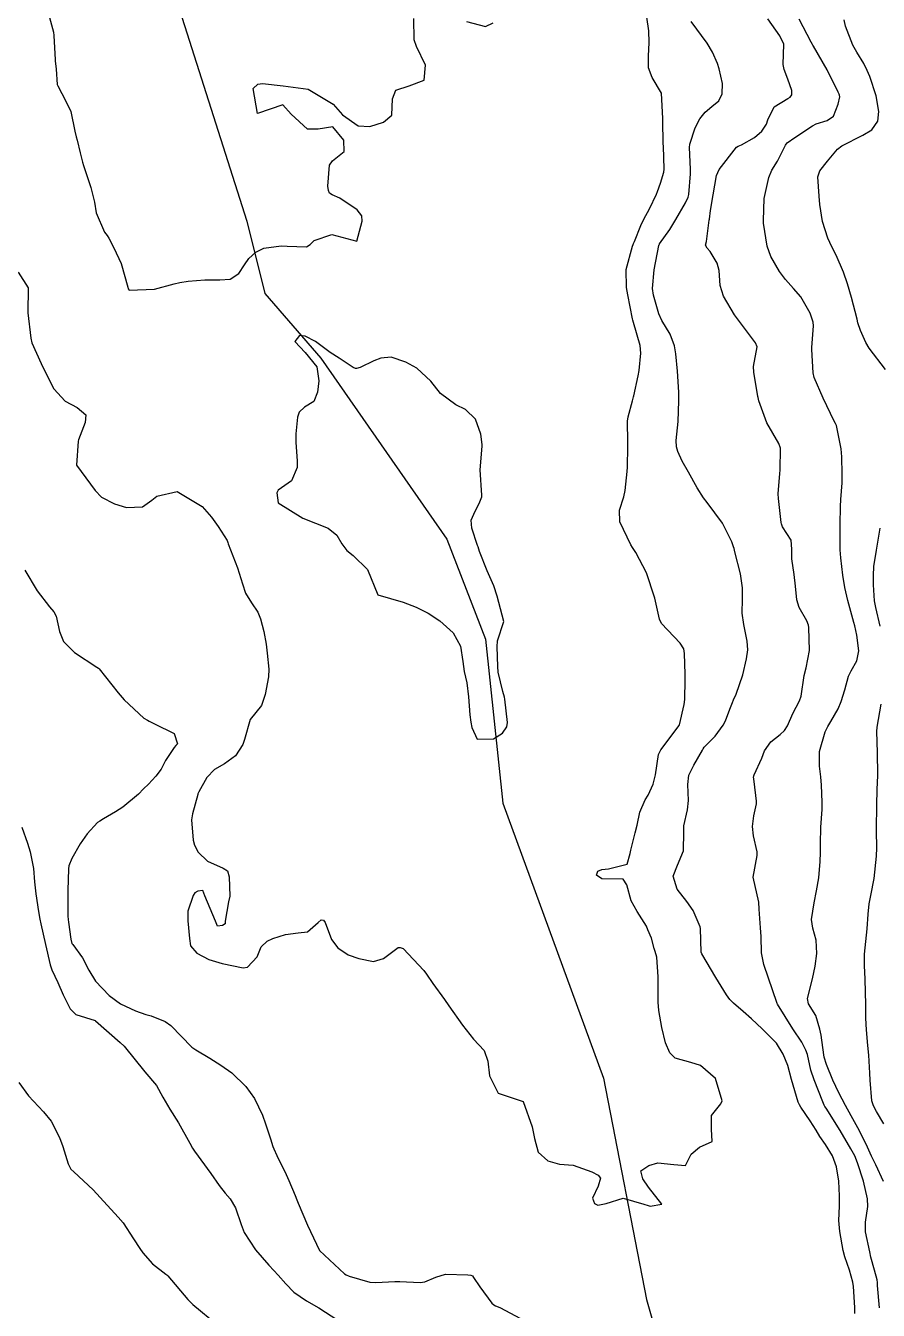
# Model space of a CAD drawing. Header units: metres. Extents: x 292545 to 299085, y 7450245 to 7463078.
# Drawn here: x 298828.5 to 298896, y 7450574.7 to 7450676.4 of the extents above; entities that cross this region are included whole.
import ezdxf

# ---------------------------------------------------------------- set-up
doc = ezdxf.new("R2010")
doc.units = ezdxf.units.M
for name, color, linetype in [('Curvas de Nivel 1m', 11, 'Continuous'), ('Curvas de Nivel 5m', 15, 'Continuous'), ('Hidrografia', 140, 'Continuous')]:
    doc.layers.add(name, color=color, linetype=linetype)

msp = doc.modelspace()

# ---------------------------------------------------------------- linework, layer by layer
at = {"layer": 'Curvas de Nivel 1m', "flags": 128}
for points, elevation in [([(298830.21, 7450677.67), (298830.67, 7450675.91), (298830.71, 7450675.66), (298830.81, 7450673.73), (298830.82, 7450673.66), (298830.88, 7450672.98), (298830.98, 7450671.78), (298831.01, 7450671.66), (298831.66, 7450670.46), (298832.06, 7450669.64), (298832.38, 7450668.07), (298832.48, 7450667.63), (298832.56, 7450667.38), (298832.8, 7450666.37), (298832.98, 7450665.63), (298833.06, 7450665.36), (298833.64, 7450663.62), (298833.92, 7450662.45), (298834.07, 7450661.62), (298834.73, 7450660.09), (298834.92, 7450659.81), (298835.06, 7450659.6), (298835.47, 7450658.85), (298836.04, 7450657.6), (298836.56, 7450655.71), (298836.59, 7450655.59), (298836.67, 7450655.49), (298838.67, 7450655.56), (298840.23, 7450655.99), (298840.68, 7450656.1), (298841.35, 7450656.2), (298842.68, 7450656.31), (298843.87, 7450656.31), (298844.68, 7450656.36), (298845.37, 7450656.8), (298845.82, 7450657.48), (298846.17, 7450658), (298846.71, 7450658.5), (298847.36, 7450658.81), (298848.72, 7450658.99), (298849.19, 7450658.96), (298850.72, 7450658.92), (298851.02, 7450659.11), (298851.33, 7450659.41), (298852.73, 7450659.89), (298854.72, 7450659.37), (298855.15, 7450660.96), (298855.12, 7450661.37), (298854.75, 7450661.85), (298853.38, 7450662.76), (298852.76, 7450663.04), (298852.54, 7450663.17), (298852.47, 7450663.39), (298852.43, 7450663.73), (298852.55, 7450665.39), (298852.8, 7450665.72), (298853.71, 7450666.48), (298853.69, 7450667.38), (298852.82, 7450668.43), (298851.65, 7450668.24), (298850.82, 7450668.23), (298849.52, 7450669.43), (298848.85, 7450670.16), (298846.84, 7450669.47), (298846.5, 7450671.47), (298846.87, 7450671.8), (298847.25, 7450671.85), (298848.87, 7450671.66), (298850.86, 7450671.42), (298852.85, 7450670.23), (298853.57, 7450669.38), (298854.82, 7450668.5), (298855.75, 7450668.44), (298856.83, 7450668.8), (298857.48, 7450669.34), (298857.54, 7450670.65), (298857.8, 7450671.34), (298858.87, 7450671.68), (298860.06, 7450672.12), (298860.16, 7450673.31), (298859.44, 7450674.78), (298859.26, 7450675.32), (298859.24, 7450677.01)], 712), ([(298827.89, 7450656.9), (298828.67, 7450655.68), (298828.65, 7450653.68), (298828.88, 7450651.68), (298828.97, 7450651.32), (298829.69, 7450649.67), (298830.58, 7450647.9), (298830.71, 7450647.66), (298831.6, 7450646.68), (298832.56, 7450646.18), (298833.24, 7450645.62), (298833.18, 7450644.99), (298832.66, 7450643.63), (298832.63, 7450643.53), (298832.5, 7450641.63), (298833.97, 7450639.62), (298834.48, 7450639.09), (298835.51, 7450638.55), (298836.46, 7450638.28), (298837.73, 7450638.31), (298838.47, 7450638.86), (298838.87, 7450639.16), (298840.48, 7450639.54), (298842.47, 7450638.34), (298843.21, 7450637.51), (298843.72, 7450636.77), (298844.43, 7450635.65), (298844.5, 7450635.49), (298844.53, 7450635.39), (298845.27, 7450633.48), (298845.66, 7450632.21), (298845.89, 7450631.47), (298846.38, 7450630.71), (298846.87, 7450629.97), (298847.09, 7450629.46), (298847.36, 7450628.44), (298847.53, 7450627.45), (298847.6, 7450626.72), (298847.74, 7450625.45), (298847.71, 7450624.85), (298847.44, 7450623.45), (298847.15, 7450622.58), (298846.26, 7450621.47), (298845.82, 7450619.9), (298845.67, 7450619.48), (298845.11, 7450618.6), (298844.23, 7450617.97), (298843.43, 7450617.5), (298842.84, 7450616.88), (298842.2, 7450615.74), (298842.13, 7450615.58), (298842.12, 7450615.52), (298841.7, 7450614), (298841.61, 7450613.53), (298841.76, 7450611.91), (298841.84, 7450611.52), (298842.14, 7450610.96), (298842.88, 7450610.25), (298844.12, 7450609.69), (298844.48, 7450609.49), (298844.61, 7450609), (298844.64, 7450607.48), (298844.55, 7450607.03), (298844.29, 7450605.49), (298844.27, 7450605.29), (298844.07, 7450605.14), (298843.67, 7450605.09), (298843.51, 7450605.5), (298843.09, 7450606.5), (298842.67, 7450607.51), (298842.52, 7450607.92), (298842.11, 7450607.86), (298841.89, 7450607.74), (298841.75, 7450607.52), (298841.32, 7450606.29), (298841.33, 7450605.53), (298841.46, 7450604.12), (298841.53, 7450603.53), (298842.05, 7450602.95), (298842.99, 7450602.45), (298844.04, 7450602.15), (298845.71, 7450601.8), (298846.04, 7450601.84), (298846.82, 7450602.68), (298847.14, 7450603.46), (298847.6, 7450603.91), (298848.06, 7450604.12), (298849.07, 7450604.45), (298850.06, 7450604.57), (298850.81, 7450604.66), (298851.66, 7450605.4), (298851.89, 7450605.59), (298852.08, 7450605.58), (298852.22, 7450605.4), (298852.72, 7450604.05), (298853.22, 7450603.38), (298854.04, 7450602.83), (298854.87, 7450602.53), (298856.04, 7450602.31), (298856.84, 7450602.54), (298857.9, 7450603.33), (298857.99, 7450603.4), (298858.05, 7450603.42), (298858.15, 7450603.42), (298858.38, 7450603.33), (298860.03, 7450601.59), (298860.23, 7450601.3), (298860.75, 7450600.55), (298861.67, 7450599.28), (298862, 7450598.78), (298863.08, 7450597.27), (298863.97, 7450596.14), (298864.82, 7450595.25), (298865.11, 7450594.41), (298865.22, 7450593.24), (298865.91, 7450591.87), (298867.9, 7450591.21), (298868.62, 7450589.2), (298868.8, 7450588.28), (298869.09, 7450587.2), (298869.85, 7450586.51), (298870.78, 7450586.24), (298871.85, 7450586.16), (298873.34, 7450585.64), (298873.84, 7450585.38), (298874.03, 7450585.14), (298873.83, 7450584.51), (298873.4, 7450583.56), (298873.55, 7450583.14), (298873.81, 7450583), (298874.47, 7450583.13), (298875.82, 7450583.54), (298877.45, 7450583.09), (298877.81, 7450582.96), (298877.97, 7450582.93), (298878.9, 7450583.08), (298877.83, 7450584.42), (298877.39, 7450585.09), (298877.22, 7450585.72), (298877.85, 7450586.14), (298878.57, 7450586.36), (298879.85, 7450586.21), (298880.77, 7450586.13), (298881.2, 7450587.05), (298881.87, 7450587.6), (298882.88, 7450588.03), (298882.82, 7450589.03), (298882.83, 7450590.09), (298883.56, 7450591.02), (298883.67, 7450591.26), (298883.13, 7450593.03), (298881.94, 7450594.07), (298881.19, 7450594.3), (298879.95, 7450594.65), (298879.53, 7450595.07), (298879.18, 7450595.86), (298878.88, 7450597.08), (298878.66, 7450598.41), (298878.59, 7450599.08), (298878.59, 7450600.51), (298878.6, 7450601.08), (298878.48, 7450602.65), (298878.36, 7450603.09), (298878.29, 7450603.32), (298878.06, 7450604.14), (298877.79, 7450604.82), (298877.68, 7450605.09), (298876.93, 7450606.25), (298876.47, 7450607.11), (298876.11, 7450608.38), (298875.83, 7450608.83), (298874.12, 7450608.85), (298873.71, 7450609.14), (298873.81, 7450609.46), (298874.13, 7450609.59), (298874.65, 7450609.65), (298876.13, 7450610), (298876.39, 7450610.86), (298876.43, 7450611.11), (298876.78, 7450612.49), (298876.92, 7450613.1), (298877.15, 7450614.14), (298877.56, 7450615.1), (298877.8, 7450615.49), (298878.21, 7450616.35), (298878.38, 7450617.09), (298878.63, 7450618.69), (298878.8, 7450619.08), (298880.26, 7450621.01), (298880.28, 7450621.04), (298880.29, 7450621.06), (298880.67, 7450622.67), (298880.72, 7450623.06), (298880.74, 7450624.62), (298880.74, 7450625.06), (298880.68, 7450626.71), (298880.62, 7450627.06), (298880.34, 7450627.53), (298878.87, 7450629.08), (298878.69, 7450629.41), (298878.38, 7450630.85), (298878.33, 7450631.09), (298878.31, 7450631.16), (298877.67, 7450633.1), (298876.83, 7450634.71), (298876.57, 7450635.11), (298876.44, 7450635.32), (298875.55, 7450637.12), (298875.53, 7450638.06), (298875.87, 7450639.12), (298875.98, 7450639.62), (298876.15, 7450641.11), (298876.17, 7450641.45), (298876.19, 7450643.11), (298876.19, 7450643.45), (298876.18, 7450645.11), (298876.22, 7450645.45), (298876.57, 7450646.72), (298876.65, 7450647.03), (298876.67, 7450647.11), (298877.01, 7450648.69), (298877.08, 7450649.11), (298877.22, 7450650.5), (298877.16, 7450651.1), (298876.64, 7450652.91), (298876.58, 7450653.11), (298876.56, 7450653.2), (298876.2, 7450655.11), (298876.09, 7450655.7), (298876.06, 7450657.12), (298876.57, 7450658.97), (298876.62, 7450659.11), (298876.65, 7450659.18), (298876.72, 7450659.33), (298877.23, 7450660.61), (298877.47, 7450661.1), (298877.91, 7450661.94), (298878.46, 7450663.09), (298878.54, 7450663.31), (298878.78, 7450663.95), (298879.05, 7450664.82), (298879.08, 7450665.08), (298879.01, 7450666.88), (298879, 7450667.08), (298878.96, 7450668.95), (298878.96, 7450669.08), (298878.86, 7450671.08), (298878.13, 7450672.34), (298877.84, 7450673.1), (298877.82, 7450674.02), (298877.89, 7450675.1), (298877.87, 7450676.04), (298877.7, 7450677.1)], 713), ([(298863.42, 7450676.77), (298864.92, 7450676.36), (298865.52, 7450676.66)], 712), ([(298894.18, 7450574.42), (298894.19, 7450574.9), (298894.08, 7450576.55), (298894.03, 7450576.9), (298893.75, 7450577.85), (298893.39, 7450578.9), (298893.27, 7450579.41), (298892.99, 7450580.91), (298892.91, 7450581.79), (298892.98, 7450582.91), (298892.98, 7450583.75), (298892.91, 7450584.91), (298892.72, 7450586.04), (298892.4, 7450586.91), (298891.87, 7450587.81), (298891.4, 7450588.45), (298891.13, 7450588.93), (298890.63, 7450589.68), (298889.9, 7450590.76), (298889.79, 7450590.95), (298889.7, 7450591.16), (298889.16, 7450592.96), (298888.86, 7450594.05), (298888.51, 7450594.96), (298887.97, 7450595.83), (298886.85, 7450596.98), (298885.99, 7450597.76), (298885.33, 7450598.34), (298884.57, 7450599.01), (298884.28, 7450599.29), (298884.01, 7450599.65), (298883.16, 7450601.03), (298882.05, 7450602.91), (298882.01, 7450603.04), (298881.94, 7450604.92), (298881.93, 7450605.04), (298881.36, 7450606.33), (298880.87, 7450607.06), (298880.11, 7450608.04), (298879.78, 7450609.07), (298880.13, 7450609.93), (298880.61, 7450611.06), (298880.64, 7450612.58), (298880.64, 7450613.06), (298880.92, 7450614.31), (298881.01, 7450615.05), (298880.95, 7450616.31), (298881.03, 7450617.05), (298881.42, 7450617.85), (298882.1, 7450619.04), (298882.15, 7450619.14), (298882.25, 7450619.27), (298883.12, 7450620.16), (298883.76, 7450621.02), (298883.92, 7450621.37), (298884.28, 7450622.29), (298884.49, 7450622.82), (298884.57, 7450623.02), (298884.77, 7450623.49), (298885.31, 7450625), (298885.6, 7450626.28), (298885.7, 7450627), (298885.66, 7450627.68), (298885.38, 7450629), (298885.25, 7450629.89), (298885.28, 7450631.01), (298885.29, 7450631.91), (298885.13, 7450633.01), (298884.68, 7450634.76), (298884.62, 7450635.02), (298884.57, 7450635.16), (298884.44, 7450635.54), (298883.69, 7450637.03), (298882.48, 7450638.65), (298882.19, 7450639.04), (298881.7, 7450639.83), (298880.99, 7450641.06), (298880.51, 7450641.93), (298880.15, 7450642.7), (298880.04, 7450643.07), (298880.02, 7450643.58), (298880.17, 7450645.07), (298880.24, 7450646.73), (298880.24, 7450647.06), (298880.23, 7450647.41), (298880.12, 7450649.07), (298880, 7450650.45), (298879.89, 7450651.07), (298879.55, 7450651.99), (298878.89, 7450653.09), (298878.65, 7450653.62), (298878.23, 7450655.09), (298878.16, 7450655.62), (298878.27, 7450657.09), (298878.65, 7450659.03), (298878.67, 7450659.09), (298878.69, 7450659.12), (298878.71, 7450659.16), (298879.52, 7450660.29), (298880.01, 7450661.07), (298880.76, 7450662.39), (298880.97, 7450662.85), (298881.02, 7450663.06), (298881.16, 7450664.69), (298881.17, 7450665.06), (298881.09, 7450666.78), (298881.11, 7450667.06), (298881.54, 7450668.34), (298881.91, 7450669.05), (298882.31, 7450669.58), (298882.85, 7450670.03), (298883.41, 7450670.48), (298883.67, 7450671.03), (298883.7, 7450671.86), (298883.43, 7450673.03), (298883.29, 7450673.43), (298882.9, 7450674.33), (298882.49, 7450675.04), (298881.21, 7450676.78)], 714), ([(298896.46, 7450584.87), (298895.85, 7450586.18), (298895.51, 7450586.88), (298895.18, 7450587.58), (298894.54, 7450588.89), (298893.89, 7450590.07), (298893.43, 7450590.9), (298892.91, 7450591.91), (298892.45, 7450592.91), (298891.95, 7450594.15), (298891.75, 7450594.73), (298891.72, 7450594.92), (298891.51, 7450596.47), (298891.42, 7450596.93), (298891.09, 7450598.03), (298890.52, 7450598.94), (298890.42, 7450599.36), (298890.83, 7450600.94), (298891.04, 7450601.93), (298891.16, 7450602.93), (298891.12, 7450603.99), (298890.85, 7450604.94), (298890.76, 7450605.62), (298890.95, 7450606.94), (298891.14, 7450607.9), (298891.32, 7450608.93), (298891.43, 7450610.22), (298891.46, 7450610.93), (298891.47, 7450611.61), (298891.5, 7450612.93), (298891.59, 7450614.33), (298891.6, 7450614.93), (298891.55, 7450616.27), (298891.5, 7450616.93), (298891.39, 7450617.77), (298891.39, 7450618.93), (298891.82, 7450620.49), (298892.03, 7450620.92), (298892.27, 7450621.32), (298892.87, 7450622.32), (298893.11, 7450622.91), (298893.38, 7450623.83), (298893.69, 7450624.91), (298893.88, 7450625.34), (298894.33, 7450626.13), (298894.5, 7450626.9), (298894.35, 7450628.15), (298894.17, 7450628.9), (298894.11, 7450629.16), (298893.63, 7450630.91), (298893.38, 7450631.92), (298893.22, 7450632.91), (298893.06, 7450634.27), (298893.03, 7450634.91), (298893.03, 7450636.33), (298893.01, 7450636.91), (298893.04, 7450638.35), (298893.08, 7450638.91), (298893.18, 7450640.23), (298893.19, 7450640.91), (298893.15, 7450642.28), (298893.1, 7450642.91), (298892.72, 7450644.75), (298892.65, 7450644.92), (298892.55, 7450645.11), (298891.67, 7450646.93), (298890.96, 7450648.56), (298890.87, 7450648.94), (298890.78, 7450650.78), (298890.78, 7450650.94), (298890.91, 7450652.66), (298890.89, 7450652.94), (298890.65, 7450653.66), (298889.89, 7450654.95), (298889.33, 7450655.61), (298888.69, 7450656.34), (298888.21, 7450656.97), (298887.52, 7450658.16), (298887.23, 7450658.98), (298886.95, 7450660.78), (298886.94, 7450660.99), (298887.01, 7450662.74), (298887.05, 7450662.99), (298887.37, 7450664.4), (298887.61, 7450664.98), (298888.06, 7450665.71), (298888.7, 7450666.97), (298888.74, 7450667.05), (298888.81, 7450667.16), (298889.44, 7450667.58), (298890.83, 7450668.51), (298891.12, 7450668.65), (298891.98, 7450668.93), (298892.48, 7450669.28), (298892.85, 7450670.22), (298892.99, 7450670.79), (298892.98, 7450670.92), (298892.95, 7450671), (298892.87, 7450671.16), (298892, 7450672.93), (298890.9, 7450674.81), (298890.85, 7450674.89), (298890.83, 7450674.94), (298890.73, 7450675.12), (298889.76, 7450676.96)], 716), ([(298896.6, 7450649.2), (298895.32, 7450650.89), (298895.06, 7450651.33), (298894.64, 7450652.28), (298894.43, 7450652.9), (298894.36, 7450653.19), (298893.93, 7450654.91), (298893.6, 7450655.99), (298893.29, 7450656.91), (298892.71, 7450658.25), (298892.35, 7450658.92), (298892.04, 7450659.61), (298891.62, 7450660.93), (298891.42, 7450662.27), (298891.36, 7450662.93), (298891.26, 7450664.46), (298891.41, 7450664.93), (298892.02, 7450665.71), (298892.81, 7450666.65), (298893.15, 7450666.92), (298894.82, 7450667.77), (298895.53, 7450668.18), (298896.01, 7450668.88), (298896.08, 7450669.64), (298895.87, 7450670.88), (298895.36, 7450672.4), (298895.15, 7450672.89), (298894.89, 7450673.43), (298894.34, 7450674.34), (298894.02, 7450674.9), (298893.44, 7450676.39), (298893.33, 7450676.91)], 717), ([(298896.18, 7450628.87), (298895.85, 7450630.35), (298895.75, 7450630.88), (298895.66, 7450632.15), (298895.65, 7450632.88), (298895.7, 7450633.59), (298895.9, 7450634.88), (298896.2, 7450636.63)], 717), ([(298828.41, 7450633.31), (298829.39, 7450631.67), (298830.37, 7450630.39), (298830.7, 7450629.99), (298830.89, 7450629.65), (298831.15, 7450628.45), (298831.48, 7450627.64), (298832.33, 7450626.79), (298834.11, 7450625.61), (298834.24, 7450625.54), (298834.31, 7450625.48), (298835.81, 7450623.59), (298836.28, 7450623.02), (298837.84, 7450621.57), (298838.12, 7450621.42), (298838.26, 7450621.35), (298838.69, 7450621.13), (298840.25, 7450620.37), (298840.5, 7450619.54), (298840.38, 7450619.4), (298840.24, 7450619.25), (298839.56, 7450618.22), (298839.21, 7450617.55), (298838.8, 7450616.97), (298838.2, 7450616.35), (298837.8, 7450615.97), (298837.42, 7450615.57), (298836.18, 7450614.53), (298835.6, 7450614.17), (298834.64, 7450613.61), (298834.35, 7450613.43), (298834.17, 7450613.3), (298833.36, 7450612.42), (298832.79, 7450611.63), (298832.13, 7450610.45), (298831.9, 7450609.87), (298831.87, 7450609.64), (298831.82, 7450607.93), (298831.81, 7450607.64), (298831.82, 7450605.9), (298831.83, 7450605.64), (298831.86, 7450605.43), (298832.06, 7450604.07), (298832.14, 7450603.72), (298832.2, 7450603.64), (298832.99, 7450602.58), (298833.48, 7450601.62), (298834.02, 7450600.74), (298835.1, 7450599.6), (298836, 7450598.95), (298837.19, 7450598.38), (298837.99, 7450598.11), (298838.41, 7450597.99), (298839.53, 7450597.55), (298839.98, 7450597.23), (298841.65, 7450595.52), (298841.95, 7450595.31), (298843.08, 7450594.64), (298843.94, 7450594.1), (298844.8, 7450593.48), (298845.92, 7450592.41), (298846.62, 7450591.46), (298847.23, 7450590.12), (298847.47, 7450589.45), (298847.87, 7450588.24), (298848.07, 7450587.65), (298848.14, 7450587.45), (298848.37, 7450586.93), (298849.12, 7450585.43), (298849.34, 7450584.94), (298849.82, 7450583.76), (298849.96, 7450583.42), (298850.06, 7450583.16), (298850.82, 7450581.41), (298851.76, 7450579.4), (298853.74, 7450577.57), (298853.86, 7450577.49), (298854.11, 7450577.37), (298855.74, 7450576.89), (298856.21, 7450576.87), (298857.74, 7450576.95), (298858.12, 7450576.94), (298859.74, 7450576.88), (298860.11, 7450576.93), (298860.98, 7450577.29), (298861.75, 7450577.53), (298863.52, 7450577.49), (298863.74, 7450577.46), (298863.88, 7450577.39), (298863.96, 7450577.26), (298864.46, 7450576.52), (298865.42, 7450575.23), (298865.58, 7450575.1), (298865.71, 7450575.03), (298866.05, 7450574.89), (298867.7, 7450574.02)], 714), ([(298896.47, 7450589.45), (298895.9, 7450590.42), (298895.66, 7450590.88), (298895.52, 7450591.27), (298895.39, 7450592.89), (298895.38, 7450593.45), (298895.28, 7450594.89), (298895.21, 7450595.64), (298895.1, 7450596.89), (298895.06, 7450597.82), (298895.05, 7450598.89), (298895.03, 7450599.87), (298895, 7450600.89), (298894.95, 7450601.98), (298894.96, 7450602.89), (298895.06, 7450603.89), (298895.15, 7450604.89), (298895.24, 7450606.04), (298895.33, 7450606.88), (298895.44, 7450607.54), (298895.71, 7450608.88), (298895.9, 7450610.64), (298895.91, 7450610.87), (298895.92, 7450611.1), (298895.91, 7450612.87), (298895.93, 7450614.61), (298895.93, 7450614.87), (298895.99, 7450616.65), (298896, 7450616.87), (298896.01, 7450617.08), (298895.99, 7450618.87), (298895.92, 7450620.53), (298895.94, 7450620.87), (298896.28, 7450622.68)], 717), ([(298827.92, 7450592.72), (298828.69, 7450591.67), (298829.89, 7450590.4), (298830.49, 7450589.65), (298831.15, 7450588.36), (298831.41, 7450587.64), (298831.85, 7450586.28), (298832.06, 7450585.86), (298832.28, 7450585.63), (298833.82, 7450584.22), (298834.39, 7450583.6), (298835.8, 7450582.06), (298836.19, 7450581.59), (298837.03, 7450580.32), (298837.52, 7450579.57), (298837.76, 7450579.22), (298838.53, 7450578.34), (298839.57, 7450577.54), (298839.67, 7450577.47), (298839.74, 7450577.4), (298841.33, 7450575.52), (298841.72, 7450575.14), (298843.69, 7450573.5)], 716)]:
    msp.add_lwpolyline(points, dxfattribs=dict(at, elevation=elevation))
at = {"layer": 'Curvas de Nivel 1m', "elevation": 712, "flags": 128}
msp.add_lwpolyline([(298850.63, 7450651.83), (298850.18, 7450651.88), (298849.81, 7450651.43), (298850.61, 7450650.54), (298851.56, 7450649.41), (298851.7, 7450648.29), (298851.61, 7450647.41), (298851.31, 7450646.67), (298850.56, 7450646.21), (298850.15, 7450645.83), (298850.02, 7450645.43), (298849.88, 7450644.09), (298849.88, 7450643.43), (298850, 7450641.93), (298849.99, 7450641.43), (298849.55, 7450640.37), (298848.48, 7450639.64), (298848.39, 7450639.44), (298848.47, 7450638.64), (298850.45, 7450637.42), (298852.45, 7450636.62), (298853.12, 7450636.07), (298853.53, 7450635.38), (298853.92, 7450634.87), (298854.42, 7450634.47), (298855.55, 7450633.36), (298856.38, 7450631.35), (298858.38, 7450630.78), (298859.43, 7450630.37), (298860.37, 7450629.89), (298861.3, 7450629.29), (298862.35, 7450628.35), (298862.93, 7450627.27), (298863.13, 7450626.08), (298863.23, 7450625.27), (298863.43, 7450624.38), (298863.57, 7450623.26), (298863.68, 7450621.85), (298863.76, 7450621.26), (298863.84, 7450620.84), (298864.25, 7450619.92), (298865.55, 7450619.93), (298866.25, 7450620.38), (298866.6, 7450620.88), (298866.67, 7450621.23), (298866.45, 7450623.07), (298866.42, 7450623.23), (298866.3, 7450623.7), (298865.91, 7450625.23), (298865.88, 7450625.67), (298865.84, 7450627.23), (298865.86, 7450627.71), (298866.36, 7450629.23), (298865.85, 7450631.24), (298865.57, 7450632.06), (298865.04, 7450633.24), (298864.43, 7450634.78), (298864.32, 7450635.14), (298864.29, 7450635.25), (298863.82, 7450636.64), (298863.77, 7450637.26), (298863.99, 7450637.73), (298864.47, 7450638.72), (298864.61, 7450639.12), (298864.62, 7450639.25), (298864.5, 7450641.25), (298864.64, 7450643.13), (298864.64, 7450643.25), (298864.54, 7450644.08), (298864.13, 7450645.26), (298863.32, 7450646.03), (298862.56, 7450646.4), (298861.35, 7450647.29), (298860.59, 7450648.27), (298859.47, 7450649.31), (298858.61, 7450649.77), (298857.44, 7450650.17), (298856.61, 7450650.1), (298856.07, 7450649.89), (298854.97, 7450649.37), (298854.7, 7450649.27), (298854.6, 7450649.28), (298854.43, 7450649.37), (298853.33, 7450650.11), (298852.61, 7450650.54), (298851.44, 7450651.41)], close=True, dxfattribs=at)
at = {"layer": 'Curvas de Nivel 5m', "elevation": 715, "flags": 128}
for points in [[(298896.15, 7450574.87), (298895.99, 7450576.63), (298895.97, 7450576.88), (298895.94, 7450577.07), (298895.75, 7450577.84), (298895.46, 7450578.88), (298895.36, 7450579.29), (298895.04, 7450580.89), (298895.04, 7450581.64), (298895.22, 7450582.89), (298895.19, 7450583.51), (298894.87, 7450584.89), (298894.39, 7450586.36), (298894.17, 7450586.9), (298893.87, 7450587.46), (298893.01, 7450588.91), (298891.9, 7450590.68), (298891.8, 7450590.82), (298891.74, 7450590.92), (298891.65, 7450591.18), (298890.95, 7450592.93), (298890.7, 7450593.7), (298890.42, 7450594.94), (298890.3, 7450595.29), (298889.97, 7450595.9), (298889.28, 7450596.96), (298888.06, 7450598.92), (298888.03, 7450598.97), (298888, 7450599.04), (298887.33, 7450600.98), (298886.96, 7450602.06), (298886.79, 7450602.98), (298886.77, 7450604.28), (298886.71, 7450604.98), (298886.61, 7450606.46), (298886.58, 7450606.99), (298886.12, 7450608.99), (298886.44, 7450610.69), (298886.43, 7450610.99), (298886.16, 7450612.26), (298886.07, 7450612.99), (298886.18, 7450613.85), (298886.38, 7450614.8), (298886.38, 7450614.99), (298886.21, 7450616.55), (298886.16, 7450616.94), (298886.17, 7450616.99), (298886.18, 7450617.02), (298886.21, 7450617.08), (298886.81, 7450618.41), (298887.03, 7450618.98), (298887.52, 7450619.7), (298888.26, 7450620.29), (298888.62, 7450620.6), (298888.84, 7450620.96), (298889.27, 7450621.96), (298889.79, 7450622.95), (298889.92, 7450623.32), (298890.17, 7450624.95), (298890.32, 7450625.56), (298890.58, 7450626.94), (298890.55, 7450628.75), (298890.52, 7450628.94), (298890.37, 7450629.29), (298889.78, 7450630.35), (298889.59, 7450630.95), (298889.48, 7450632.04), (298889.37, 7450632.96), (298889.19, 7450634.19), (298889.2, 7450634.96), (298889.15, 7450635.67), (298888.45, 7450636.74), (298888.37, 7450636.97), (298888.35, 7450637.07), (298888.12, 7450638.97), (298888.11, 7450639.35), (298888.25, 7450640.97), (298888.26, 7450641.22), (298888.3, 7450642.97), (298888.17, 7450643.33), (298887.22, 7450644.98), (298886.57, 7450646.73), (298886.51, 7450646.99), (298886.5, 7450647.07), (298886.17, 7450648.99), (298886.16, 7450649.43), (298886.43, 7450650.99), (298886.31, 7450651.3), (298885.05, 7450653.01), (298884.65, 7450653.54), (298883.77, 7450655.02), (298883.52, 7450655.86), (298883.42, 7450657.03), (298883.28, 7450657.62), (298882.71, 7450658.54), (298882.47, 7450658.8), (298882.36, 7450659.04), (298882.42, 7450659.34), (298882.65, 7450661.04), (298882.66, 7450661.12), (298882.75, 7450661.79), (298882.96, 7450663.04), (298883.23, 7450664.58), (298883.43, 7450665.03), (298884.81, 7450666.8), (298884.93, 7450666.89), (298885.19, 7450667.01), (298886.23, 7450667.59), (298886.82, 7450668.08), (298887.18, 7450668.64), (298887.3, 7450668.99), (298887.8, 7450670.02), (298888.86, 7450670.67), (298889.06, 7450670.77), (298889.2, 7450670.96), (298889.2, 7450671.3), (298888.88, 7450672.2), (298888.58, 7450672.97), (298888.51, 7450673.35), (298888.56, 7450674.97), (298888.25, 7450675.64), (298887.3, 7450676.99)], [(298828.17, 7450612.93), (298828.63, 7450611.68), (298828.84, 7450610.98), (298829.1, 7450609.67), (298829.18, 7450608.6), (298829.28, 7450607.67), (298829.5, 7450606.25), (298829.6, 7450605.66), (298829.68, 7450605.28), (298830.05, 7450603.66), (298830.42, 7450602.04), (298830.56, 7450601.65), (298831.03, 7450600.63), (298831.45, 7450599.65), (298831.99, 7450598.54), (298832.46, 7450598.1), (298833.98, 7450597.63), (298834.02, 7450597.61), (298835.96, 7450595.89), (298836.28, 7450595.59), (298837.93, 7450593.57), (298838.83, 7450592.47), (298839.34, 7450591.55), (298839.9, 7450590.6), (298840.59, 7450589.53), (298841.48, 7450587.91), (298841.7, 7450587.52), (298841.86, 7450587.28), (298843.14, 7450585.51), (298843.82, 7450584.55), (298844.28, 7450583.96), (298844.67, 7450583.49), (298845.1, 7450582.78), (298845.54, 7450581.47), (298845.78, 7450580.82), (298846.69, 7450579.46), (298847.75, 7450578.24), (298848.13, 7450577.83), (298848.49, 7450577.44), (298849.08, 7450576.77), (298849.73, 7450576.1), (298850.73, 7450575.41), (298851.71, 7450574.87), (298853.2, 7450573.88)]]:
    msp.add_lwpolyline(points, dxfattribs=at)
at = {"layer": 'Hidrografia'}
msp.add_lwpolyline([(298838.97, 7450683.02), (298845.99, 7450660.94), (298847.42, 7450655.21), (298851.87, 7450650.1), (298861.84, 7450635.76), (298864.91, 7450627.83), (298866.28, 7450614.84), (298874.27, 7450593.07), (298877.67, 7450575.53), (298880.99, 7450563.93), (298880.26, 7450540.49), (298881.56, 7450537.1), (298885.44, 7450525.41), (298893.04, 7450509.3), (298887.68, 7450494.09), (298890.36, 7450487), (298897.12, 7450481.83), (298906.61, 7450469.35), (298907.8, 7450467.31), (298915.69, 7450459.47)], dxfattribs=at)

doc.saveas('drawing.dxf')
